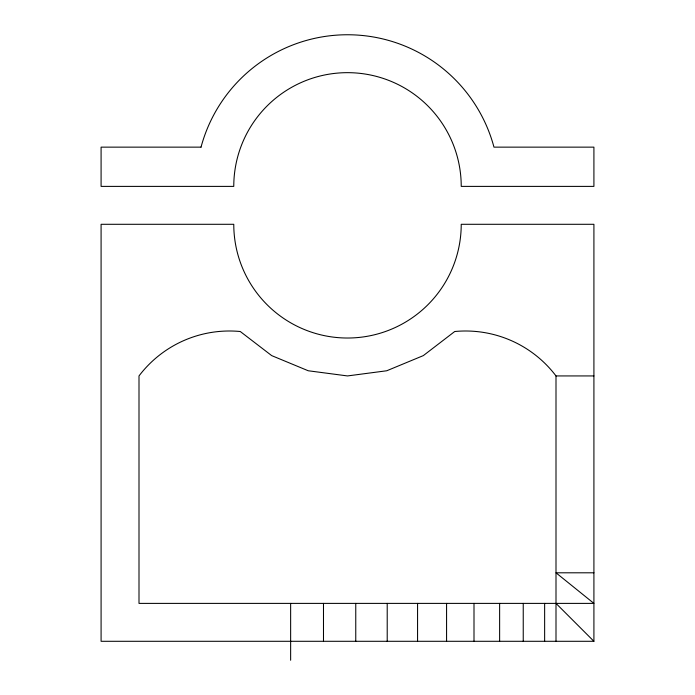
<?xml version="1.0" encoding="UTF-8"?>
<svg xmlns="http://www.w3.org/2000/svg" width="695" height="695" viewBox="0 0 695 695"><rect width="100%" height="100%" fill="white"/><g stroke="black" fill="none" stroke-linecap="round" stroke-linejoin="round"><path stroke-width="1.04" d="M593.912 572.802L556 572.802L593.912 603.39L139 603.39L139 375.934A113.493 113.493 0 0 1 240.279 331.515L271.684 355.614L308.25 370.765L347.5 375.934L386.75 370.765L423.316 355.614L454.721 331.515A113.493 113.493 0 0 1 556 375.934L593.912 375.934M593.912 641.294L101.088 641.294L101.088 224.294L233.772 224.294A113.728 113.728 0 0 0 347.5 338.022A113.728 113.728 0 0 0 461.228 224.294L593.912 224.294L593.912 641.294L556 603.39M556 375.934L556 641.294M544.637 603.39L544.637 641.294M523.239 603.39L523.239 641.294M499.627 603.39L499.627 641.294M473.999 603.39L473.999 641.294M446.572 603.39L446.572 641.294M417.565 603.39L417.565 641.294M387.211 603.39L387.211 641.294M355.762 603.39L355.762 641.294M323.488 603.39L323.488 641.294M290.64 603.39L290.64 660.25M201.029 147.14L101.088 147.14L101.088 186.39L233.772 186.39A113.728 113.728 0 0 1 347.5 72.662A113.728 113.728 0 0 1 461.228 186.39L593.912 186.39L593.912 147.14L493.971 147.14A151.64 151.64 0 0 0 201.029 147.14"/></g></svg>
